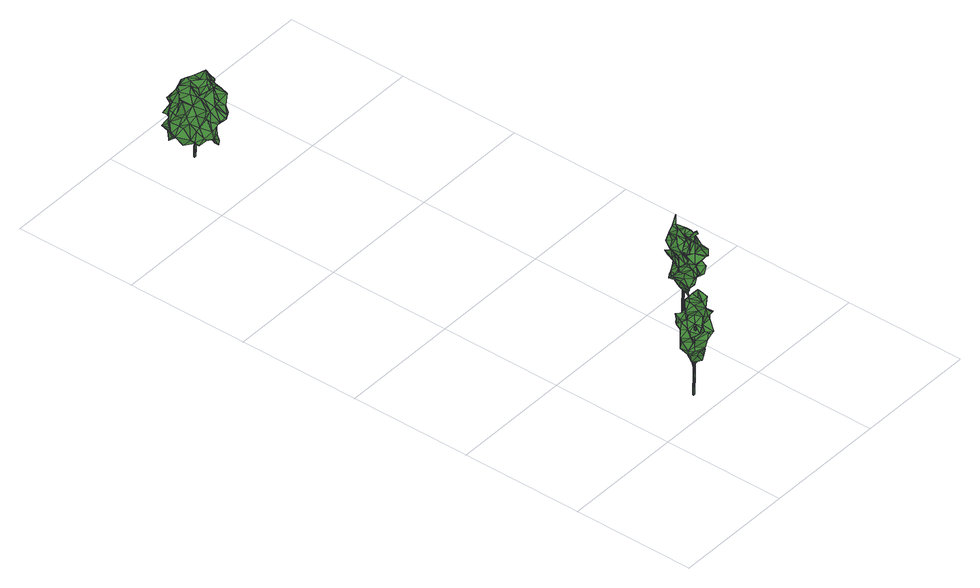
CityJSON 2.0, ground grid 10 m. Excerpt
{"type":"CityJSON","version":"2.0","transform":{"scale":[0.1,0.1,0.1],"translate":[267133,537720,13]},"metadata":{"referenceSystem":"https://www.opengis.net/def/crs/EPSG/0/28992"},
"CityObjects":{
"tree1":{"type":"SolitaryVegetationObject","attributes":{"gtid":453,"crown_width_m":2.51,"crown_median_z":18.87,"crown_r50_m":0.246,"crown_porosity":0.937,"trunk_H_m":5.84,"trunk_DBH_m":0.0947,"trunk_radius_m":0.0473,"trunk_base_height_m":13.03,"original_gtid":"455"},"geometry":[{"type":"MultiSurface","lod":"3","boundaries":[[[0,1,2]],[[3,4,5]],[[6,7,8]],[[5,9,10]],[[11,12,13]],[[11,13,14]],[[5,4,9]],[[15,16,17]],[[15,17,18]],[[19,20,21]],[[22,3,23]],[[24,25,26]],[[10,23,5]],[[27,28,29]],[[30,19,21]],[[28,27,31]],[[32,33,34]],[[35,36,37]],[[38,39,40]],[[41,42,43]],[[12,21,20]],[[44,19,43]],[[45,43,19]],[[38,40,24]],[[46,24,40]],[[47,48,33]],[[33,49,34]],[[33,34,48]],[[50,51,52]],[[50,52,53]],[[10,9,0]],[[54,17,16]],[[10,55,23]],[[56,57,58]],[[22,27,29]],[[59,53,60]],[[59,60,61]],[[61,58,57]],[[22,29,3]],[[62,63,26]],[[16,64,54]],[[32,65,49]],[[5,23,3]],[[66,67,68]],[[66,69,67]],[[70,71,28]],[[72,28,71]],[[4,34,49]],[[8,7,73]],[[66,74,69]],[[75,55,0]],[[35,76,36]],[[18,77,78]],[[79,63,80]],[[81,80,63]],[[16,4,64]],[[16,32,34]],[[34,4,16]],[[45,41,43]],[[4,49,9]],[[82,46,40]],[[20,19,44]],[[32,16,15]],[[56,83,57]],[[72,71,84]],[[3,64,4]],[[29,64,3]],[[33,32,49]],[[35,85,76]],[[86,76,85]],[[26,87,24]],[[88,13,12]],[[29,28,64]],[[46,89,24]],[[90,44,91]],[[28,31,70]],[[44,43,91]],[[46,82,31]],[[92,37,93]],[[94,77,18]],[[86,23,55]],[[95,96,97]],[[53,98,50]],[[56,58,39]],[[56,39,38]],[[56,38,99]],[[100,101,102]],[[6,8,92]],[[66,30,103]],[[68,30,66]],[[70,31,82]],[[100,102,104]],[[102,105,104]],[[106,104,105]],[[104,106,107]],[[8,107,92]],[[100,107,8]],[[9,65,0]],[[108,18,78]],[[109,95,91]],[[56,99,83]],[[88,98,53]],[[30,11,14]],[[84,110,72]],[[50,80,111]],[[0,65,1]],[[86,85,105]],[[28,72,64]],[[97,92,93]],[[62,73,63]],[[54,64,72]],[[11,30,21]],[[112,51,94]],[[83,113,114]],[[90,91,97]],[[102,115,105]],[[86,105,115]],[[11,21,12]],[[100,76,85]],[[100,85,101]],[[32,15,65]],[[49,65,9]],[[12,79,98]],[[80,98,79]],[[20,79,12]],[[61,39,58]],[[61,116,39]],[[69,74,42]],[[95,97,91]],[[75,117,55]],[[22,23,86]],[[98,80,50]],[[12,98,88]],[[93,79,20]],[[109,91,96]],[[118,119,36]],[[26,120,87]],[[119,111,80]],[[119,78,111]],[[118,78,119]],[[76,121,122]],[[108,1,15]],[[43,42,91]],[[51,112,123]],[[96,95,109]],[[51,123,52]],[[118,76,117]],[[124,107,106]],[[104,107,100]],[[78,118,2]],[[17,54,110]],[[37,81,93]],[[86,115,22]],[[27,122,31]],[[115,27,22]],[[124,106,105]],[[14,83,66]],[[83,74,66]],[[66,103,14]],[[114,74,83]],[[103,30,14]],[[124,85,35]],[[89,31,122]],[[53,14,88]],[[73,7,63]],[[125,76,100]],[[101,122,121]],[[93,20,90]],[[93,90,97]],[[44,90,20]],[[68,67,45]],[[124,105,85]],[[75,0,117]],[[112,94,84]],[[76,118,36]],[[111,77,51]],[[111,78,77]],[[18,84,94]],[[17,110,84]],[[17,84,18]],[[83,61,57]],[[122,85,76]],[[122,101,85]],[[113,91,114]],[[114,91,42]],[[74,114,42]],[[63,120,26]],[[50,111,51]],[[52,116,53]],[[54,72,110]],[[99,38,87]],[[24,87,38]],[[51,77,94]],[[119,81,36]],[[119,80,81]],[[36,81,37]],[[60,53,116]],[[60,116,61]],[[41,45,67]],[[26,25,125]],[[117,86,55]],[[117,76,86]],[[88,14,13]],[[0,55,10]],[[31,89,46]],[[89,122,102]],[[101,89,102]],[[121,125,89]],[[121,89,101]],[[2,117,0]],[[118,117,2]],[[113,59,120]],[[87,120,59]],[[87,59,99]],[[83,14,61]],[[53,59,14]],[[61,14,59]],[[89,125,25]],[[24,89,25]],[[121,76,125]],[[115,122,27]],[[115,102,122]],[[30,126,19]],[[68,126,30]],[[108,15,18]],[[1,65,15]],[[37,62,35]],[[35,62,26]],[[26,125,35]],[[93,81,63]],[[93,63,79]],[[52,127,116]],[[70,127,112]],[[123,112,127]],[[123,127,52]],[[96,91,6]],[[73,125,100]],[[125,73,35]],[[35,73,124]],[[8,73,100]],[[124,73,107]],[[107,73,92]],[[92,73,37]],[[37,73,62]],[[116,40,39]],[[82,40,70]],[[70,40,127]],[[116,127,40]],[[120,7,113]],[[63,7,120]],[[91,113,7]],[[91,7,6]],[[108,2,1]],[[97,96,6]],[[97,6,92]],[[84,71,112]],[[70,112,71]],[[108,78,2]],[[113,83,59]],[[99,59,83]],[[41,126,42]],[[67,126,41]],[[42,126,69]],[[67,69,126]],[[45,126,68]],[[19,126,45]],[[128,129,130]],[[128,130,131]],[[131,130,132]],[[130,129,132]],[[132,129,133]],[[129,134,133]],[[133,134,135]],[[133,135,132]],[[134,129,128]],[[134,128,135]],[[135,128,131]],[[135,131,132]]]}]},
"tree2":{"type":"SolitaryVegetationObject","attributes":{"gtid":451,"crown_width_m":3,"crown_median_z":19.41,"crown_r50_m":0.243,"crown_porosity":0.937,"trunk_H_m":6.37,"trunk_DBH_m":0.122,"trunk_radius_m":0.0611,"trunk_base_height_m":13.04,"original_gtid":"453"},"geometry":[{"type":"MultiSurface","lod":"3","boundaries":[[[136,137,138]],[[139,138,137]],[[140,141,142]],[[143,144,145]],[[146,147,148]],[[149,150,151]],[[152,153,154]],[[155,156,157]],[[158,159,160]],[[161,162,163]],[[164,165,166]],[[167,168,169]],[[170,169,168]],[[171,172,173]],[[174,169,175]],[[176,149,151]],[[177,178,179]],[[180,181,182]],[[183,184,185]],[[186,187,188]],[[168,167,189]],[[190,191,192]],[[193,194,157]],[[195,157,194]],[[164,138,196]],[[160,197,158]],[[198,199,200]],[[187,201,181]],[[202,203,204]],[[205,206,207]],[[208,209,201]],[[210,211,212]],[[165,213,150]],[[165,136,166]],[[214,215,216]],[[177,217,218]],[[183,197,160]],[[160,219,220]],[[216,164,137]],[[216,137,214]],[[221,198,222]],[[185,223,224]],[[225,226,227]],[[228,226,225]],[[187,217,201]],[[229,204,230]],[[165,231,232]],[[165,171,231]],[[231,212,211]],[[166,165,147]],[[191,190,233]],[[234,235,236]],[[156,155,237]],[[237,155,238]],[[150,149,176]],[[176,213,150]],[[143,239,178]],[[150,213,151]],[[187,240,217]],[[241,192,191]],[[157,172,193]],[[161,232,211]],[[222,198,200]],[[242,165,215]],[[172,147,243]],[[219,153,220]],[[244,245,246]],[[247,248,196]],[[162,249,250]],[[251,252,253]],[[241,252,192]],[[227,226,181]],[[254,221,255]],[[255,256,254]],[[257,176,151]],[[255,249,210]],[[217,258,259]],[[234,186,235]],[[208,260,140]],[[261,260,208]],[[262,260,261]],[[208,259,261]],[[168,189,170]],[[201,259,208]],[[263,229,230]],[[153,230,154]],[[263,230,153]],[[175,223,264]],[[162,222,265]],[[266,206,205]],[[186,240,187]],[[153,152,220]],[[220,267,246]],[[220,246,160]],[[261,258,254]],[[231,171,173]],[[158,197,224]],[[255,221,250]],[[157,156,173]],[[268,269,270]],[[165,166,171]],[[238,271,237]],[[256,210,228]],[[182,145,180]],[[151,213,163]],[[239,272,270]],[[226,266,186]],[[264,223,185]],[[273,184,183]],[[246,183,160]],[[254,256,261]],[[193,166,274]],[[162,265,257]],[[265,200,257]],[[183,185,197]],[[172,243,194]],[[275,184,273]],[[205,235,186]],[[218,217,240]],[[195,276,155]],[[243,276,195]],[[175,224,223]],[[246,267,244]],[[277,278,189]],[[155,276,238]],[[269,198,221]],[[222,250,221]],[[252,251,189]],[[270,279,239]],[[254,279,270]],[[277,189,148]],[[241,191,233]],[[249,162,161]],[[161,211,249]],[[171,166,172]],[[166,138,164]],[[205,186,266]],[[211,232,231]],[[258,143,254]],[[193,172,166]],[[272,268,270]],[[143,272,239]],[[280,245,213]],[[213,245,150]],[[181,188,187]],[[153,219,263]],[[281,165,164]],[[264,185,184]],[[210,249,211]],[[255,250,249]],[[162,250,222]],[[231,271,207]],[[206,231,207]],[[274,166,136]],[[274,136,204]],[[227,181,180]],[[282,182,181]],[[230,152,154]],[[237,271,156]],[[231,173,271]],[[173,156,271]],[[283,225,284]],[[185,224,197]],[[235,205,236]],[[207,236,205]],[[243,238,276]],[[274,204,138]],[[274,138,193]],[[285,138,204]],[[174,286,234]],[[148,189,167]],[[206,212,231]],[[200,199,257]],[[167,169,148]],[[287,145,283]],[[200,265,222]],[[266,212,206]],[[226,212,266]],[[226,228,212]],[[210,212,228]],[[201,217,259]],[[280,199,288]],[[227,180,145]],[[169,289,290]],[[169,290,148]],[[163,162,257]],[[163,257,151]],[[216,215,281]],[[268,275,269]],[[184,275,268]],[[174,175,286]],[[161,163,213]],[[257,213,176]],[[218,178,177]],[[272,143,287]],[[145,287,143]],[[257,199,213]],[[165,232,291]],[[213,165,291]],[[258,179,239]],[[177,179,258]],[[259,258,261]],[[177,258,217]],[[228,283,292]],[[158,189,251]],[[224,170,189]],[[224,175,170]],[[224,189,158]],[[293,215,214]],[[285,204,229]],[[267,220,152]],[[230,267,152]],[[196,248,214]],[[277,214,248]],[[292,182,262]],[[214,277,293]],[[161,291,232]],[[213,291,161]],[[186,294,240]],[[234,294,186]],[[286,294,234]],[[264,184,272]],[[175,169,170]],[[150,137,165]],[[216,281,164]],[[289,169,234]],[[175,264,286]],[[204,136,138]],[[196,214,137]],[[256,262,261]],[[173,172,157]],[[194,243,195]],[[148,243,146]],[[246,245,280]],[[271,238,243]],[[287,283,295]],[[284,295,283]],[[286,264,296]],[[270,221,254]],[[144,296,272]],[[215,165,281]],[[272,184,268]],[[193,172,194]],[[190,241,233]],[[241,190,192]],[[240,178,218]],[[294,178,240]],[[264,272,296]],[[295,144,272]],[[269,297,198]],[[275,297,269]],[[275,273,297]],[[246,288,183]],[[246,280,288]],[[273,183,288]],[[288,297,273]],[[198,297,199]],[[288,199,297]],[[269,221,270]],[[284,144,295]],[[272,287,295]],[[138,285,196]],[[219,298,253]],[[251,253,298]],[[251,298,158]],[[285,241,247]],[[196,285,247]],[[241,285,229]],[[296,294,286]],[[241,252,278]],[[256,292,262]],[[174,234,169]],[[228,292,256]],[[210,256,255]],[[182,292,145]],[[293,242,215]],[[219,160,159]],[[172,166,147]],[[189,278,252]],[[172,138,166]],[[193,138,172]],[[277,248,247]],[[209,208,141]],[[201,209,282]],[[201,282,181]],[[242,277,148]],[[277,242,293]],[[219,159,298]],[[158,298,159]],[[267,139,244]],[[143,178,144]],[[296,178,294]],[[186,188,226]],[[247,241,278]],[[263,219,253]],[[278,277,247]],[[225,283,228]],[[145,292,283]],[[145,225,227]],[[139,267,202]],[[148,290,243]],[[284,225,144]],[[242,147,165]],[[243,147,146]],[[145,144,225]],[[136,165,137]],[[271,290,289]],[[243,290,271]],[[271,289,236]],[[207,271,236]],[[234,236,289]],[[150,139,137]],[[138,139,202]],[[138,202,204]],[[157,195,155]],[[144,178,296]],[[178,239,179]],[[262,209,141]],[[262,141,260]],[[140,260,141]],[[196,137,164]],[[239,143,258]],[[199,280,213]],[[226,188,181]],[[282,209,182]],[[262,182,209]],[[242,148,147]],[[244,139,245]],[[150,245,139]],[[208,140,141]],[[241,253,252]],[[229,253,241]],[[229,263,253]],[[204,203,230]],[[202,267,203]],[[267,230,203]],[[239,279,143]],[[143,279,254]],[[299,300,301]],[[300,299,302]],[[300,302,301]],[[301,302,303]],[[302,299,304]],[[302,304,303]],[[303,304,305]],[[303,305,301]],[[305,304,306]],[[305,306,301]],[[304,299,306]],[[306,299,301]]]}]},
"tree3":{"type":"SolitaryVegetationObject","attributes":{"gtid":511,"crown_width_m":5.07,"crown_median_z":17.11,"crown_r50_m":0.264,"crown_porosity":0.918,"trunk_H_m":3.95,"trunk_DBH_m":0.156,"trunk_radius_m":0.078,"trunk_base_height_m":13.16,"original_gtid":"513"},"geometry":[{"type":"MultiSurface","lod":"3","boundaries":[[[307,308,309]],[[310,311,312]],[[313,314,315]],[[316,317,318]],[[319,320,321]],[[322,323,324]],[[325,312,326]],[[327,328,329]],[[330,322,324]],[[318,331,332]],[[333,334,335]],[[336,337,338]],[[339,340,341]],[[342,343,344]],[[345,346,347]],[[347,346,348]],[[349,350,351]],[[352,350,349]],[[353,354,355]],[[325,355,356]],[[357,358,359]],[[337,360,361]],[[362,316,330]],[[363,364,365]],[[366,367,353]],[[339,368,340]],[[344,343,369]],[[370,371,329]],[[372,373,374]],[[369,375,376]],[[330,377,362]],[[321,328,319]],[[378,379,380]],[[381,382,383]],[[381,383,384]],[[385,386,387]],[[388,387,386]],[[329,328,389]],[[332,390,318]],[[360,337,336]],[[337,390,332]],[[391,392,393]],[[394,314,313]],[[316,395,330]],[[355,354,396]],[[397,352,398]],[[399,386,400]],[[401,402,403]],[[394,404,405]],[[368,406,407]],[[408,409,410]],[[411,374,373]],[[382,368,339]],[[339,383,382]],[[355,410,356]],[[368,407,412]],[[381,413,382]],[[406,382,413]],[[362,317,316]],[[414,415,387]],[[416,342,417]],[[344,369,393]],[[389,346,334]],[[389,334,370]],[[339,341,418]],[[419,420,403]],[[365,364,421]],[[365,421,352]],[[403,420,422]],[[322,422,323]],[[350,352,423]],[[424,425,426]],[[388,427,428]],[[429,430,431]],[[333,431,430]],[[378,432,433]],[[378,367,432]],[[434,435,436]],[[315,437,313]],[[416,417,438]],[[436,435,392]],[[439,433,440]],[[441,423,442]],[[434,443,436]],[[336,338,444]],[[445,446,447]],[[448,449,450]],[[338,451,452]],[[436,392,434]],[[350,423,441]],[[453,454,425]],[[455,450,456]],[[457,444,458]],[[424,459,444]],[[443,460,436]],[[431,457,452]],[[461,413,434]],[[315,314,462]],[[320,463,321]],[[387,415,385]],[[464,465,407]],[[408,418,456]],[[434,460,413]],[[327,329,466]],[[378,437,379]],[[415,467,447]],[[468,351,469]],[[470,454,453]],[[357,320,328]],[[460,434,436]],[[427,386,399]],[[471,354,367]],[[418,412,339]],[[472,473,463]],[[370,438,371]],[[438,466,371]],[[370,329,389]],[[386,385,400]],[[422,420,474]],[[440,366,475]],[[325,475,366]],[[405,404,442]],[[394,439,476]],[[451,375,477]],[[417,342,478]],[[348,473,347]],[[382,406,368]],[[313,437,433]],[[378,433,437]],[[477,479,429]],[[351,374,349]],[[392,435,434]],[[349,374,363]],[[418,456,412]],[[480,401,403]],[[481,438,370]],[[482,462,426]],[[482,426,425]],[[438,483,416]],[[476,404,394]],[[481,333,484]],[[445,485,486]],[[359,327,487]],[[359,487,384]],[[466,417,478]],[[466,438,417]],[[342,416,343]],[[327,359,358]],[[327,358,328]],[[457,458,338]],[[322,411,488]],[[446,400,385]],[[447,376,489]],[[380,367,378]],[[333,454,431]],[[441,476,440]],[[386,427,388]],[[323,490,324]],[[409,450,449]],[[368,412,418]],[[336,398,360]],[[410,409,356]],[[491,356,409]],[[481,479,483]],[[330,411,322]],[[395,411,330]],[[468,372,351]],[[473,345,347]],[[492,489,451]],[[431,454,470]],[[307,380,493]],[[419,494,491]],[[440,433,366]],[[367,366,432]],[[433,432,366]],[[406,413,461]],[[373,495,488]],[[383,339,412]],[[466,329,371]],[[389,328,346]],[[321,346,328]],[[335,334,496]],[[364,497,390]],[[395,497,364]],[[480,403,422]],[[390,361,364]],[[421,361,360]],[[322,495,422]],[[475,441,440]],[[494,419,402]],[[314,405,462]],[[311,498,499]],[[311,499,326]],[[472,463,320]],[[326,475,325]],[[414,388,500]],[[364,361,421]],[[335,482,333]],[[370,334,481]],[[391,393,414]],[[412,501,502]],[[357,503,504]],[[490,474,448]],[[385,415,446]],[[369,343,375]],[[477,429,431]],[[452,477,431]],[[451,477,452]],[[317,331,318]],[[505,429,479]],[[505,479,484]],[[422,495,480]],[[455,448,450]],[[419,491,449]],[[418,341,340]],[[465,506,501]],[[357,328,358]],[[368,418,340]],[[383,507,359]],[[502,359,507]],[[508,410,509]],[[481,484,479]],[[316,497,395]],[[510,307,309]],[[444,398,336]],[[449,420,419]],[[396,510,509]],[[355,396,509]],[[355,509,410]],[[313,433,439]],[[384,383,359]],[[462,345,315]],[[315,345,473]],[[416,483,511]],[[416,511,343]],[[454,482,425]],[[351,372,374]],[[381,384,487]],[[313,439,394]],[[495,322,488]],[[512,513,344]],[[512,344,391]],[[395,374,411]],[[363,374,395]],[[367,354,353]],[[440,476,439]],[[337,486,338]],[[407,465,412]],[[514,501,506]],[[514,506,490]],[[515,484,516]],[[461,513,512]],[[434,513,461]],[[349,365,352]],[[363,365,349]],[[478,342,344]],[[397,444,459]],[[333,516,484]],[[424,444,453]],[[424,453,425]],[[337,361,390]],[[444,470,453]],[[422,474,323]],[[500,428,461]],[[500,388,428]],[[406,461,407]],[[464,461,428]],[[464,407,461]],[[388,414,387]],[[414,512,391]],[[330,324,377]],[[362,377,464]],[[351,517,469]],[[441,498,350]],[[414,393,369]],[[414,369,376]],[[487,478,518]],[[487,518,381]],[[348,463,473]],[[321,463,348]],[[501,456,502]],[[480,373,401]],[[519,359,502]],[[491,494,310]],[[491,310,356]],[[501,412,465]],[[375,451,489]],[[506,520,490]],[[465,464,506]],[[452,457,338]],[[519,502,308]],[[414,500,512]],[[512,500,461]],[[521,515,516]],[[521,516,430]],[[430,516,333]],[[444,457,470]],[[470,457,431]],[[449,474,420]],[[449,448,474]],[[316,318,497]],[[400,522,399]],[[362,522,317]],[[399,522,362]],[[331,317,522]],[[332,522,445]],[[331,522,332]],[[400,446,522]],[[446,445,522]],[[376,467,414]],[[414,467,415]],[[443,413,460]],[[434,413,443]],[[333,482,454]],[[326,312,311]],[[503,493,504]],[[415,447,446]],[[464,377,490]],[[324,490,377]],[[492,445,447]],[[492,451,445]],[[510,309,509]],[[320,379,472]],[[508,509,309]],[[434,518,513]],[[462,482,345]],[[481,334,333]],[[508,408,410]],[[508,309,408]],[[418,408,309]],[[309,308,418]],[[396,471,510]],[[473,472,315]],[[437,315,472]],[[472,379,437]],[[360,398,421]],[[352,421,398]],[[345,496,346]],[[376,447,467]],[[427,399,362]],[[428,427,464]],[[444,397,398]],[[332,486,337]],[[445,486,332]],[[356,312,325]],[[478,344,518]],[[344,513,518]],[[346,321,348]],[[491,409,449]],[[481,483,438]],[[319,328,320]],[[423,352,459]],[[423,459,442]],[[394,405,314]],[[506,464,520]],[[401,469,517]],[[429,523,430]],[[352,397,459]],[[307,471,380]],[[471,367,380]],[[338,486,485]],[[418,502,456]],[[308,502,418]],[[495,373,480]],[[469,401,373]],[[468,469,372]],[[488,411,373]],[[469,373,372]],[[490,520,464]],[[390,497,318]],[[364,363,395]],[[466,478,389]],[[466,389,327]],[[334,346,496]],[[498,517,350]],[[351,350,517]],[[471,396,354]],[[307,510,471]],[[355,325,353]],[[490,323,474]],[[366,353,325]],[[484,515,521]],[[442,404,441]],[[441,404,476]],[[311,517,498]],[[401,517,311]],[[487,389,478]],[[487,327,389]],[[521,505,484]],[[447,489,492]],[[375,489,376]],[[521,429,505]],[[475,326,499]],[[475,499,441]],[[498,441,499]],[[345,482,496]],[[335,496,482]],[[521,430,523]],[[426,462,405]],[[459,426,405]],[[459,405,442]],[[521,523,429]],[[413,381,518]],[[413,518,434]],[[424,426,459]],[[311,494,401]],[[338,458,444]],[[375,343,511]],[[375,511,477]],[[477,511,479]],[[483,479,511]],[[451,485,445]],[[338,485,451]],[[310,312,356]],[[403,402,419]],[[494,402,401]],[[501,455,456]],[[502,507,412]],[[412,507,383]],[[504,493,524]],[[379,320,504]],[[408,450,409]],[[514,448,455]],[[514,490,448]],[[357,359,503]],[[359,519,503]],[[379,504,524]],[[493,503,307]],[[308,503,519]],[[307,503,308]],[[380,379,524]],[[524,493,380]],[[514,455,501]],[[464,427,525]],[[362,525,427]],[[464,525,362]],[[456,450,408]],[[392,435,393]],[[392,391,435]],[[504,320,357]],[[344,435,391]],[[393,435,344]],[[310,494,311]],[[526,527,528]],[[526,528,529]],[[527,530,531]],[[527,531,528]],[[528,531,532]],[[528,532,529]],[[532,531,529]],[[531,530,533]],[[531,533,529]],[[529,533,534]],[[533,530,534]],[[534,530,535]],[[534,535,529]],[[535,530,526]],[[535,526,529]],[[530,527,526]]]}]}
},
"vertices":[
[56,12,42],[56,18,42],[61,18,43],[46,17,40],[50,19,31],[50,14,39],[58,11,71],[58,15,68],[55,14,64],[54,13,33],[53,11,39],[59,23,74],[64,28,69],[60,23,67],[54,28,72],[55,21,37],[52,23,37],[52,23,44],[58,25,46],[64,21,78],[67,22,71],[65,23,72],[45,12,47],[49,11,45],[49,22,59],[50,21,57],[57,22,59],[42,16,47],[42,23,46],[44,17,42],[59,23,75],[43,22,51],[55,20,30],[54,21,24],[52,21,29],[59,14,56],[62,16,54],[62,15,58],[47,26,65],[45,29,63],[46,26,59],[60,22,88],[58,16,81],[63,16,83],[65,19,78],[61,22,87],[41,22,56],[52,18,20],[52,18,21],[54,17,30],[57,23,59],[56,26,56],[52,28,62],[56,29,65],[51,26,38],[52,11,44],[46,26,68],[44,29,73],[45,29,68],[53,25,68],[48,28,64],[46,29,68],[61,15,58],[63,20,64],[46,20,40],[55,18,35],[53,28,80],[58,25,84],[59,25,83],[54,25,82],[46,26,53],[47,23,50],[46,24,44],[56,14,63],[54,24,79],[52,17,45],[55,14,54],[59,25,47],[62,24,47],[65,22,67],[66,24,58],[63,19,58],[42,23,56],[50,25,72],[53,26,47],[52,9,54],[51,8,49],[52,25,64],[63,29,67],[45,16,57],[63,19,74],[59,14,76],[60,11,67],[63,17,66],[54,29,50],[60,8,76],[59,8,75],[60,11,73],[62,26,64],[50,24,67],[53,10,61],[46,13,59],[44,11,58],[55,31,75],[53,7,61],[51,6,56],[54,5,60],[57,5,61],[58,22,45],[59,8,76],[51,29,39],[62,21,55],[52,30,51],[58,20,71],[56,22,76],[46,13,50],[47,31,63],[53,18,49],[60,20,50],[63,21,55],[59,24,65],[46,14,53],[46,14,54],[51,24,56],[54,8,59],[55,16,54],[60,22,81],[47,26,59],[53,20,0],[52,19,0],[52,20,0],[55,20,59],[54,20,59],[54,19,59],[53,19,0],[55,19,59],
[115,77,73],[114,80,70],[113,77,76],[112,86,74],[111,73,27],[110,71,30],[112,72,24],[104,78,46],[103,69,48],[105,72,44],[109,68,66],[109,69,66],[104,68,67],[125,88,69],[121,84,69],[125,86,67],[110,84,86],[107,83,85],[112,84,91],[115,57,72],[118,61,68],[116,64,72],[96,76,75],[103,80,76],[100,83,76],[120,82,58],[123,84,55],[123,85,64],[115,77,72],[116,75,65],[116,73,70],[99,62,70],[98,61,70],[99,63,66],[97,63,67],[117,72,68],[116,70,71],[118,67,67],[101,65,61],[95,67,63],[125,89,69],[97,78,47],[97,75,50],[100,80,47],[110,68,39],[110,65,39],[110,69,38],[103,80,67],[102,79,61],[102,77,65],[106,62,49],[103,65,40],[107,66,42],[98,67,74],[110,62,86],[111,64,87],[108,63,89],[117,71,77],[112,63,74],[112,62,74],[109,79,76],[99,76,72],[111,86,54],[116,87,59],[117,87,58],[105,68,36],[109,82,75],[110,79,76],[116,78,80],[110,60,51],[119,62,52],[111,65,56],[107,72,32],[110,70,31],[117,75,48],[116,78,54],[115,69,52],[121,84,67],[104,79,70],[108,77,63],[113,81,68],[101,71,45],[96,75,50],[102,82,82],[104,83,79],[111,84,50],[119,86,54],[101,71,61],[98,70,70],[112,66,46],[112,65,45],[111,66,41],[116,74,46],[107,77,85],[110,82,85],[117,69,59],[116,75,60],[111,64,86],[104,62,58],[107,60,52],[107,62,59],[116,58,65],[115,57,66],[103,81,48],[102,68,48],[105,68,81],[108,71,64],[111,66,66],[112,86,73],[113,84,69],[105,82,70],[101,74,75],[104,79,74],[119,78,51],[119,81,53],[97,70,79],[102,68,81],[100,73,86],[111,80,46],[114,80,48],[116,77,40],[123,86,64],[102,77,43],[105,75,36],[110,74,30],[108,78,35],[112,74,35],[106,77,85],[99,72,59],[121,85,56],[114,60,49],[110,85,76],[106,77,58],[108,83,53],[106,82,50],[116,60,63],[105,74,55],[105,88,62],[118,75,78],[107,83,59],[114,62,70],[101,71,71],[101,71,74],[107,79,47],[113,83,66],[114,78,65],[109,69,38],[113,74,49],[111,69,53],[109,78,81],[97,68,57],[107,79,48],[109,82,61],[106,60,62],[106,62,61],[115,78,63],[112,77,43],[104,77,65],[101,67,54],[108,71,54],[102,70,55],[106,86,58],[101,74,82],[108,74,0],[108,75,0],[109,74,64],[107,75,0],[108,74,64],[107,74,0],[108,73,64],[109,73,64],
[20,439,38],[29,437,39],[28,435,38],[27,432,51],[28,433,59],[24,433,55],[13,457,47],[21,461,48],[15,460,43],[55,452,59],[59,454,58],[57,457,62],[18,462,25],[17,458,30],[18,462,26],[53,438,57],[50,437,51],[55,445,50],[19,435,49],[24,434,55],[30,460,25],[25,459,25],[29,468,22],[55,445,57],[58,455,59],[54,462,61],[35,472,44],[31,469,36],[25,473,40],[43,470,60],[50,465,62],[43,471,59],[37,436,24],[38,433,27],[34,430,27],[44,470,28],[47,471,32],[49,465,29],[22,464,43],[25,462,34],[16,466,38],[18,463,33],[35,448,61],[32,448,62],[38,443,66],[35,456,66],[17,436,46],[15,436,38],[19,431,41],[24,428,46],[23,453,33],[30,456,35],[31,451,32],[41,465,65],[48,458,63],[55,452,50],[46,450,63],[48,452,66],[42,455,60],[19,444,48],[14,439,39],[42,438,27],[56,469,30],[32,469,28],[32,469,24],[42,440,69],[40,441,62],[43,446,61],[50,474,39],[56,473,39],[54,447,49],[9,449,40],[13,451,37],[13,445,32],[43,453,26],[42,444,28],[39,445,28],[35,451,22],[66,460,45],[66,457,46],[65,460,38],[64,457,37],[31,466,27],[55,459,66],[58,463,28],[56,460,23],[58,466,28],[21,458,47],[49,449,63],[16,433,36],[32,465,63],[34,465,63],[62,458,47],[61,462,48],[33,433,60],[36,426,52],[38,426,53],[27,457,56],[27,460,53],[48,444,26],[48,444,35],[28,431,39],[30,429,47],[25,427,39],[48,446,61],[40,442,30],[49,452,25],[57,465,34],[63,463,43],[44,473,28],[42,469,27],[33,434,32],[36,425,51],[43,429,51],[40,460,65],[44,432,55],[32,454,61],[28,469,54],[28,472,52],[27,466,51],[59,454,41],[57,454,37],[47,469,40],[38,469,46],[39,474,46],[17,448,43],[15,450,45],[52,454,24],[55,460,23],[55,457,21],[11,454,40],[41,472,27],[17,449,52],[18,446,53],[26,447,58],[25,458,59],[54,454,18],[33,468,58],[50,465,51],[61,466,48],[58,466,45],[38,435,50],[38,430,49],[34,435,46],[47,473,49],[44,475,50],[31,472,52],[35,473,44],[34,436,46],[35,436,40],[39,473,50],[40,468,50],[30,463,60],[53,454,18],[52,452,34],[22,465,48],[18,463,34],[49,450,42],[45,446,36],[32,468,24],[57,466,43],[41,440,69],[39,439,68],[36,471,50],[15,436,37],[17,454,39],[14,465,39],[44,436,52],[25,443,52],[21,449,53],[47,472,40],[42,466,27],[40,468,32],[39,436,57],[35,470,34],[27,468,49],[43,472,30],[36,467,34],[44,467,50],[48,465,58],[37,457,27],[47,443,58],[51,471,40],[46,442,47],[31,428,48],[49,465,48],[18,446,33],[32,427,50],[42,436,58],[26,470,39],[53,453,62],[29,442,64],[28,436,58],[57,457,37],[37,442,40],[31,444,37],[26,446,36],[20,448,33],[45,463,37],[38,448,43],[38,447,35],[25,430,39],[21,431,38],[18,435,37],[46,471,32],[50,462,36],[45,458,31],[36,445,47],[34,463,36],[33,464,42],[32,442,63],[42,457,29],[29,446,36],[44,447,51],[41,460,40],[53,458,53],[43,462,45],[18,447,33],[51,457,44],[38,453,41],[38,455,2],[38,454,41],[37,453,41],[38,454,2],[37,455,2],[37,454,41],[37,454,2],[37,452,41],[38,452,41]
]}
